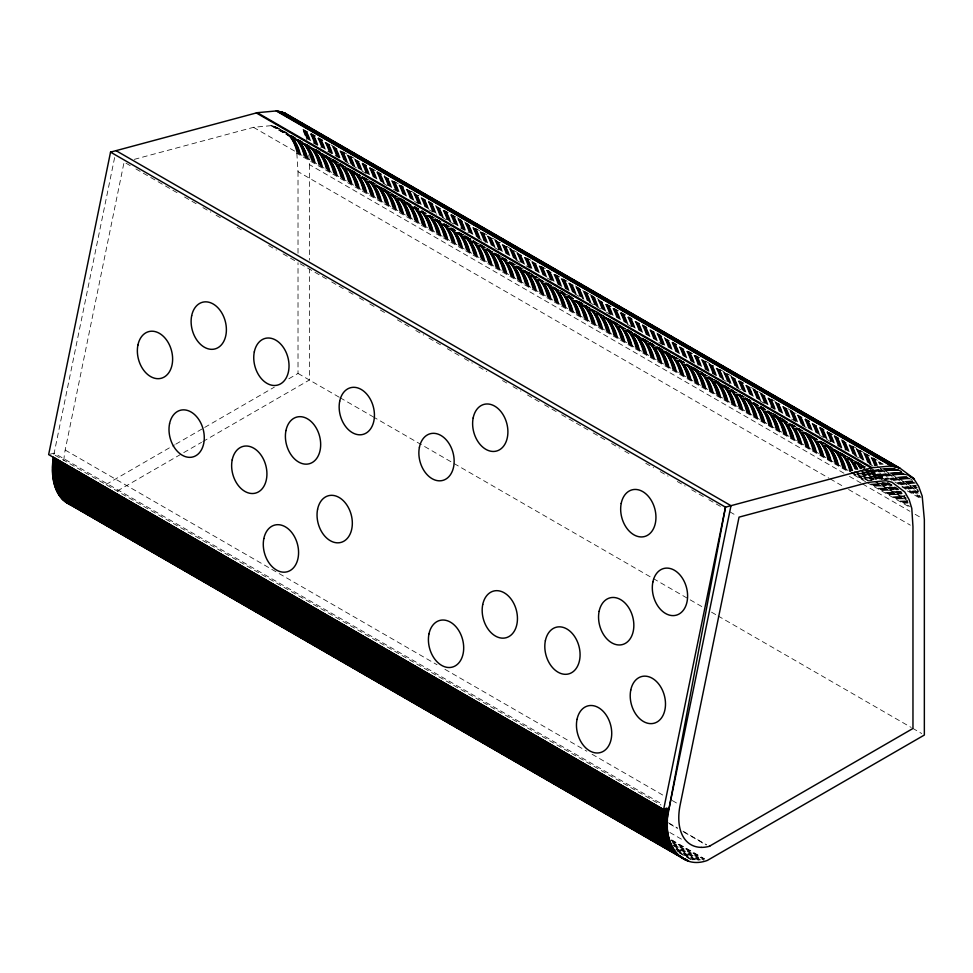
<?xml version="1.0" encoding="UTF-8"?>
<svg xmlns="http://www.w3.org/2000/svg" width="973" height="973" viewBox="0 0 973 973"><rect width="100%" height="100%" fill="white"/><g stroke="black" fill="none" stroke-linecap="round" stroke-linejoin="round"><path stroke-width="0.73" stroke-dasharray="4.87 3.65" d="M53.88 454.5L114.826 156.592M63.89 460.594A58.477 33.763 -60 0 1 65.179 450.049L124.094 162.102L130.674 165.897M106.118 484.457L174.471 444.916M175.785 444.162L203.381 428.193M204.695 427.427L274.362 387.132M288.823 378.765L298.018 373.437L298.018 262.674M117.344 490.988L201.533 442.338M202.858 441.584L309.402 380.005L309.402 269.266M134.274 159.365L253.698 127.281L271.053 125.675L275.76 126.77M50.024 454.233L54.147 453.126L662.528 804.367M897.775 469.181L901.716 471.455M897.495 469.752L906.702 475.067M894.053 468.171L905.887 474.994M893.226 468.11L906.374 475.7M892.399 468.074L905.535 475.663M891.548 468.049L907.31 477.147M908.624 477.913L912.565 480.188M311.214 133.483L323.036 140.319M330.929 144.868L336.184 147.896M342.751 151.691L354.573 158.526M362.467 163.075L370.348 167.624M371.662 168.378L375.602 170.664M376.916 171.418L384.797 175.967M393.992 181.282L403.199 186.585M411.08 191.146L418.962 195.695M428.156 201.01L436.05 205.558M443.931 210.107L455.753 216.93M457.067 217.697L468.889 224.52M475.469 228.314L487.291 235.138M492.545 238.178L500.426 242.727M506.994 246.522L517.514 252.591M526.709 257.906L531.963 260.934M541.158 266.249L549.052 270.798M555.619 274.593L567.441 281.416M575.323 285.965L583.216 290.526M584.53 291.28L588.47 293.554M589.784 294.32L598.979 299.623M606.86 304.172L620.008 311.761M621.321 312.515L631.83 318.585M642.338 324.654L647.592 327.694M656.799 333.009L664.681 337.558M672.562 342.107L679.13 345.901M688.325 351.217L700.159 358.04M705.413 361.068L713.294 365.629M719.862 369.424L731.696 376.247M739.577 380.796L744.832 383.836M751.399 387.619L763.221 394.454M771.115 399.003L778.996 403.552M788.191 408.867L796.072 413.416M805.279 418.731L811.847 422.525M819.728 427.074L827.609 431.623M828.923 432.389L832.864 434.663M834.177 435.418L844.698 441.487M852.579 446.035L864.401 452.871M865.715 453.625L877.537 460.448M890.684 468.037L911.701 480.176M883.241 464.255L302.457 128.935L306.994 140.112M889.809 468.049L912.151 480.942M302.883 129.713L882.353 464.267M888.921 468.062L915.204 483.24M303.296 130.516L881.453 464.303M888.021 468.098L914.304 483.265M303.698 131.319L880.541 464.352M887.108 468.147L916.019 484.834M304.087 132.133L879.616 464.413M886.184 468.208L916.408 485.649M304.464 132.973L878.668 464.486M885.248 468.281L915.459 485.734M304.829 133.812L877.719 464.571M884.287 468.366L917.138 487.339M305.181 134.675L878.072 465.435M883.326 468.475L917.49 488.191M305.51 135.551L877.099 465.556M882.353 468.585L916.517 488.312M305.838 136.439L876.101 465.678M877.415 466.444L918.147 489.954M306.142 137.339L875.104 465.824M880.358 468.852L918.463 490.854M306.446 138.251L874.082 465.97M880.65 469.764L918.755 491.766M313.294 142.97L321.175 147.519M327.755 151.314L339.577 158.137M344.831 161.177L356.653 168.001M361.907 171.041L367.174 174.07M382.936 183.179L388.191 186.208M393.445 189.249L398.699 192.277M414.474 201.387L419.728 204.415M428.923 209.73L436.804 214.279M442.07 217.307L453.892 224.143M460.46 227.937L468.341 232.486M477.548 237.801L485.43 242.35M494.625 247.653L499.879 250.693M515.654 259.791L520.908 262.832M526.162 265.86L531.416 268.901M547.179 277.998L552.445 281.039M557.699 284.067L569.521 290.903M574.775 293.931L583.97 299.246M589.237 302.275L601.059 309.11M606.313 312.138L611.567 315.179M627.342 324.277L632.596 327.317M658.867 342.484L664.133 345.524M690.404 360.691L698.298 365.24M704.866 369.035L716.687 375.87M721.942 378.898L729.823 383.447M736.403 387.242L744.284 391.791M760.047 400.9L765.301 403.929M770.555 406.969L775.822 409.998M791.584 419.108L796.838 422.136M802.093 425.177L807.347 428.205M819.181 435.04L831.003 441.864M837.571 445.658L845.464 450.207M854.659 455.522L862.54 460.071M869.108 463.866L873.049 466.14M878.303 469.181L917.721 491.937M877.269 469.351L919.315 493.627M876.211 469.545L919.57 494.576M875.141 469.752L919.813 495.537M872.732 469.205L921.358 497.276M871.638 469.424L888.714 479.288M901.862 486.877L920.251 497.495M316.03 149.526L321.285 152.566M333.107 159.39L342.301 164.705M351.508 170.007L359.39 174.556M364.644 177.597L376.466 184.42M383.034 188.215L390.927 192.763M400.122 198.078L408.003 202.627M414.571 206.422L422.452 210.971M431.659 216.286L439.541 220.835M446.108 224.629L453.99 229.178M463.197 234.493L471.078 239.042M480.273 244.357L488.154 248.906M497.349 254.221L506.556 259.523M511.81 262.564L523.632 269.387M528.886 272.428L538.093 277.731M547.288 283.046L555.169 287.594M560.424 290.635L572.258 297.458M578.826 301.253L586.707 305.802M595.902 311.117L603.783 315.666M612.99 320.981L620.871 325.529M627.439 329.324L635.32 333.873M644.515 339.188L652.409 343.737M658.976 347.531L670.798 354.354M676.053 357.395L683.946 361.944M693.141 367.247L702.336 372.562M714.158 379.385L719.424 382.425M724.678 385.454L732.56 390.015M741.754 395.318L750.949 400.633M760.156 405.936L768.038 410.497M773.292 413.525L785.114 420.36M791.681 424.143L799.575 428.704M808.77 434.007L816.651 438.568M823.219 442.35L831.112 446.911M857.383 462.078L865.265 466.626M870.531 469.667L887.607 479.531M907.322 490.903L920.458 498.492M283.63 131.002L310.569 146.704M315.836 149.745L328.971 157.322M330.285 158.088L360.509 175.529M361.822 176.295L377.585 185.393M380.869 187.144L409.122 203.6M414.376 206.641L426.21 213.464M429.482 215.215L474.824 241.535M478.096 243.286L493.214 252.153M494.527 252.907L523.438 269.606M528.035 272.112L541.839 280.224M545.111 281.975L554.975 287.813M559.56 290.319L573.377 298.431M578.631 301.46L621.99 326.502M627.244 329.531L639.066 336.354M642.35 338.105L687.692 364.425M692.277 366.943L737.619 393.25M738.933 394.016L767.843 410.703M772.428 413.209L786.233 421.321M791.487 424.362L834.858 449.392M840.113 452.433L865.07 466.845M870.336 469.874L886.744 479.215M277.074 127.524L320.445 152.554M325.7 155.595L453.15 229.178M458.405 232.219L575.359 299.733M576.673 300.487L585.868 305.802M591.122 308.83L864.425 466.626M871.005 470.421L886.768 479.519M275.116 126.563L409.134 203.941M414.401 206.981L427.536 214.571M428.85 215.325L573.389 298.772M578.643 301.812L623.316 327.597M624.63 328.363L671.929 355.668M673.255 356.422L787.571 422.428M788.884 423.182L817.782 439.881M823.049 442.91L836.184 450.499M837.498 451.253L865.094 467.186M870.349 470.214L886.111 479.324M274.447 126.381L864.425 467.004M871.005 470.798L885.454 479.142M273.79 126.21L865.082 467.587M870.336 470.628L884.785 478.971M273.109 126.052L864.401 467.429M869.655 470.47L885.43 479.567M272.428 125.918L865.033 468.049M866.347 468.816L884.749 479.434M271.747 125.785L864.352 467.928M869.607 470.956L884.056 479.3M271.053 125.675L864.973 468.572M866.286 469.327L883.362 479.19M280.443 129.725L289.443 136.427L863.659 467.94M868.913 470.981L883.362 479.324M289.443 136.427L864.085 468.5M865.398 469.266L882.475 479.13M289.869 136.986L863.185 468.317M864.498 469.083L881.587 478.947M888.154 482.73L892.095 485.016M290.295 137.558L862.285 468.147M863.598 468.913L881.988 479.531M887.242 482.559L899.076 489.395M290.696 138.154L861.36 467.989M866.627 471.029L881.076 479.373M887.644 483.167L896.838 488.47M291.097 138.75L861.75 468.609M863.063 469.363L880.151 479.227M886.719 483.022L899.855 490.611M291.486 139.37L860.813 468.475M866.079 471.504L879.215 479.093M885.783 482.888L901.545 491.985M291.864 139.99L859.877 468.354M866.444 472.148L878.266 478.971M884.834 482.766L900.609 491.876M292.228 140.635L860.229 468.998M865.484 472.039L877.305 478.862M883.873 482.657L902.275 493.275M292.581 141.28L859.256 468.901M864.51 471.941L877.658 479.531M882.912 482.559L905.243 495.464M292.934 141.936L859.597 469.582M860.91 470.336L876.673 479.446M881.927 482.474L904.27 495.379M293.262 142.617L858.6 469.509M859.913 470.263L875.688 479.373M882.256 483.167L904.598 496.06M293.591 143.299L857.602 469.448M862.856 472.477L874.691 479.312M881.258 483.094L904.902 496.753M293.907 143.992L856.593 469.4M861.847 472.428L874.995 480.017M880.249 483.046L906.52 498.225M294.211 144.709L855.571 469.351M862.139 473.146L873.973 479.981M879.227 483.009L905.498 498.176M294.503 145.427L854.537 469.327M861.105 473.121L874.253 480.711M875.566 481.465L905.79 498.918M294.783 146.157L854.805 470.068M860.059 473.097L873.207 480.686M874.52 481.44L907.371 500.414M295.05 146.899L855.072 470.823M856.386 471.577L872.149 480.686M877.403 483.715L907.627 501.168M295.318 147.641L854.002 470.823M855.316 471.577L871.078 480.686M876.345 483.715L907.87 501.922M295.561 148.407L852.92 470.835M854.233 471.589L870.008 480.698M875.262 483.727L908.113 502.7M295.792 149.185L851.837 470.859M857.091 473.9L868.913 480.723M874.18 483.751L908.332 503.479M296.023 149.964L850.743 470.896M857.31 474.69L867.819 480.759M873.073 483.788L908.551 504.269M296.242 150.754L850.937 471.698M852.251 472.452L865.398 480.042M871.966 483.836L908.758 505.072M253.503 127.341L850.244 471.698M851.363 472.513L866.019 480.796M296.437 151.557L849.818 471.747M851.132 472.513L865.581 480.857M870.835 483.885L910.266 506.653M296.631 152.372L296.838 153.333L848.711 471.954M853.966 474.982L865.788 481.817M867.101 482.572L909.159 506.848M308.234 146.485L309.402 164.595L844.199 473.352M849.453 476.393L861.275 483.216M862.589 483.97L909.901 511.287M915.155 514.316L921.723 518.11M296.838 153.333L298.018 171.637L828.862 478.12M830.176 478.886L843.323 486.464M848.578 489.504L910.339 525.165M135.928 168.937L179.287 193.968M184.542 196.996L196.364 203.831M202.943 207.626L210.825 212.175M216.079 215.203L221.333 218.244M237.096 227.341L242.362 230.382M268.633 245.549L276.527 250.11M283.094 253.892L294.916 260.728M300.171 263.756L326.454 278.935M331.708 281.963L343.53 288.799M348.796 291.827L354.05 294.868M359.305 297.896L364.559 300.937M369.813 303.965L375.067 307.006M380.321 310.034L385.588 313.075M397.41 319.898L409.232 326.721M415.799 330.516L423.693 335.065M428.947 338.105L440.769 344.929M447.337 348.723L459.159 355.559M464.425 358.587L472.306 363.136M478.874 366.93L486.755 371.479M502.53 380.589L507.784 383.617M513.039 386.658L520.92 391.207M527.488 395.002L539.322 401.825M544.576 404.865L556.398 411.688M561.652 414.729L587.935 429.896M593.189 432.936L605.011 439.76M611.591 443.554L619.473 448.103M624.727 451.144L629.981 454.172M645.756 463.282L653.637 467.831M660.205 471.625L668.086 476.174M677.281 481.489L685.174 486.038M691.742 489.833L703.564 496.656M708.818 499.696L720.652 506.519M729.847 511.834L736.415 515.617M298.018 373.437L339.626 397.458M340.064 397.714L372.477 416.42M372.914 416.687L703.601 607.602M711.482 612.151L717.174 615.435M718.05 615.945L911.215 727.463M912.528 728.218L921.723 733.533M65.179 450.049L437.035 664.741M444.916 669.29L586.828 751.217M592.083 754.257L664.352 795.975M672.234 800.536L678.801 804.318M55.193 455.267L660.947 804.987M668.5 822.817L677.707 828.132M682.961 831.161L706.605 844.819M669.339 823.705L677.22 828.266M683.8 832.061L706.13 844.953M669.85 832.487L681.684 839.31M671.82 839.979L704.671 858.952M671.467 840.076L704.318 859.05M670.762 840.271L703.613 859.244M672.331 842.059L703.868 860.266M672.598 843.044L701.509 859.731M674.192 844.771L700.463 859.937M673.158 844.941L699.429 860.12M673.438 845.841L698.407 860.266M676.369 848.237L696.072 859.621M676.673 849.088L695.075 859.706M675.676 849.149L694.065 859.767M677.317 850.694L693.08 859.791M676.88 850.694L692.654 859.791M678.959 852.202L692.107 859.791M679.3 852.932L691.134 859.767M309.402 164.595L309.402 260.168M298.018 171.637L298.018 253.576"/><path stroke-width="1.46" d="M71.102 505.096C53.041 497.385 50.535 474.313 53.418 457.249L668.366 812.285C661.798 836.671 677.476 871.261 707.298 860.46L924.35 735.041L924.35 519.631L922.197 496.096L918.646 486.354L913.538 478.278L899.989 468.208L285.04 113.172L276.271 110.934L257.286 112.686L110.545 152.129L48.65 454.598L663.598 809.633L669.096 808.162L730.991 505.692L116.042 150.657M668.366 812.285L725.493 507.164L872.234 467.721L891.219 465.97L899.989 468.208M663.598 809.633L725.493 507.164L110.545 152.129M709.232 846.34L912.966 728.473L912.966 526.673L911.786 508.368L909.159 499.733L904.817 492.022L891.998 482.243L885.989 480.711L868.646 482.316L739.042 517.137L680.115 805.085A58.465 33.751 -60 0 0 701.241 847.374M709.828 846.169L708.417 846.546A58.465 33.751 -60 0 1 702.007 847.374L701.241 847.374M73.668 505.972L71.941 505.425M283.52 112.6L899.234 467.916M282.754 112.345L897.69 467.381M281.975 112.102L896.911 467.137M281.185 111.883L896.121 466.918M280.382 111.676L895.33 466.712M279.579 111.494L894.515 466.529M278.764 111.323L893.701 466.359M277.937 111.177L892.886 466.213M906.97 474.483L913.538 478.278M277.11 111.044L892.059 466.079M910.12 476.661L914.073 478.935M276.271 110.934L891.219 465.97M257.286 112.686L872.234 467.721M256.325 112.965L871.273 468.001M666.201 808.028L668.828 809.536M664.644 808.636L668.585 810.91M53.223 458.599L668.171 813.635M53.053 459.949L667.989 814.985M52.895 461.299L667.843 816.323M52.773 462.625L667.709 817.661M52.664 463.951L667.6 818.986M52.578 465.252L667.514 820.288M52.518 466.554L667.454 821.589M52.469 467.843L667.417 822.878M52.457 469.12L667.405 824.155M52.469 470.373L667.405 825.408M52.493 471.625L667.442 826.661M52.542 472.866L667.49 827.889M52.615 474.082L667.563 829.118M52.712 475.286L667.66 830.322M52.834 476.466L667.782 831.501M52.98 477.646L667.916 832.681M53.138 478.801L668.086 833.837M53.333 479.932L668.269 834.968M53.539 481.063L668.487 836.087M53.77 482.158L668.719 837.194M54.026 483.24L668.974 838.276M54.306 484.311L669.242 839.346M54.597 485.357L669.546 840.392M54.914 486.378L669.862 841.414M55.266 487.388L670.202 842.423M55.619 488.373L670.567 843.396M56.008 489.334L670.956 844.369M56.41 490.27L671.358 845.306M56.848 491.195L671.784 846.218M57.285 492.083L672.234 847.118M57.76 492.958L672.708 847.994M58.246 493.81L673.194 848.845M58.757 494.637L673.705 849.672M59.292 495.439L674.228 850.475M59.84 496.218L674.775 851.253M60.399 496.972L675.347 851.995M60.995 497.69L675.931 852.725M61.603 498.395L676.539 853.43M62.223 499.076L677.172 854.112M62.868 499.721L677.816 854.756M679.422 855.705L682.049 857.213M684.676 858.733L688.616 861.008M63.537 500.353L687.741 860.752M64.911 501.521L686.889 860.46M65.629 502.068L685.211 859.779M285.04 113.172L290.696 117.368M630.772 690.027A24.155 17.076 75 0 0 652.567 723.535A24.155 17.076 75 0 0 660.217 686.111A24.155 17.076 75 0 0 630.772 690.027M577.013 719.388A24.155 17.076 75 0 0 598.809 752.883A24.155 17.076 75 0 0 606.459 715.471A24.155 17.076 75 0 0 577.013 719.388M599.113 611.36A24.155 17.076 75 0 0 620.908 644.868A24.155 17.076 75 0 0 628.57 607.444A24.155 17.076 75 0 0 599.113 611.36M652.871 582A24.155 17.076 75 0 0 674.666 615.508A24.155 17.076 75 0 0 682.328 578.084A24.155 17.076 75 0 0 652.871 582M621.2 503.442A24.155 17.076 75 0 0 643.104 536.828A24.155 17.076 75 0 0 650.609 499.319A24.155 17.076 75 0 0 621.2 503.442M545.366 640.721A24.155 17.076 75 0 0 567.15 674.216A24.155 17.076 75 0 0 574.812 636.804A24.155 17.076 75 0 0 545.366 640.721M169.557 423.754A24.155 17.076 75 0 0 191.353 457.249A24.155 17.076 75 0 0 199.015 419.837A24.155 17.076 75 0 0 169.557 423.754M137.911 345.087A24.155 17.076 75 0 0 159.706 378.582A24.155 17.076 75 0 0 167.356 341.17A24.155 17.076 75 0 0 137.911 345.087M191.669 315.726A24.155 17.076 75 0 0 213.464 349.234A24.155 17.076 75 0 0 221.114 311.81A24.155 17.076 75 0 0 191.669 315.726M232.194 459.913A24.155 17.076 75 0 0 253.989 493.42A24.155 17.076 75 0 0 261.652 455.996A24.155 17.076 75 0 0 232.194 459.913M254.306 351.885A24.155 17.076 75 0 0 276.089 385.393A24.155 17.076 75 0 0 283.751 347.969A24.155 17.076 75 0 0 254.306 351.885M339.711 401.192A24.155 17.076 75 0 0 361.506 434.7A24.155 17.076 75 0 0 369.156 397.276A24.155 17.076 75 0 0 339.711 401.192M285.953 430.553A24.155 17.076 75 0 0 307.748 464.06A24.155 17.076 75 0 0 315.398 426.636A24.155 17.076 75 0 0 285.953 430.553M263.841 538.58A24.155 17.076 75 0 0 285.636 572.088A24.155 17.076 75 0 0 293.299 534.663A24.155 17.076 75 0 0 263.841 538.58M317.599 509.22A24.155 17.076 75 0 0 339.395 542.727A24.155 17.076 75 0 0 347.057 505.303A24.155 17.076 75 0 0 317.599 509.22M473.158 417.964A24.155 17.076 75 0 0 495.062 451.35A24.155 17.076 75 0 0 502.567 413.853A24.155 17.076 75 0 0 473.158 417.964M419.424 447.215A24.155 17.076 75 0 0 441.219 480.723A24.155 17.076 75 0 0 448.881 443.299A24.155 17.076 75 0 0 419.424 447.215M428.971 633.91A24.155 17.076 75 0 0 450.767 667.417A24.155 17.076 75 0 0 458.417 629.993A24.155 17.076 75 0 0 428.971 633.91M482.73 604.549A24.155 17.076 75 0 0 504.525 638.057A24.155 17.076 75 0 0 512.175 600.633A24.155 17.076 75 0 0 482.73 604.549"/></g></svg>
